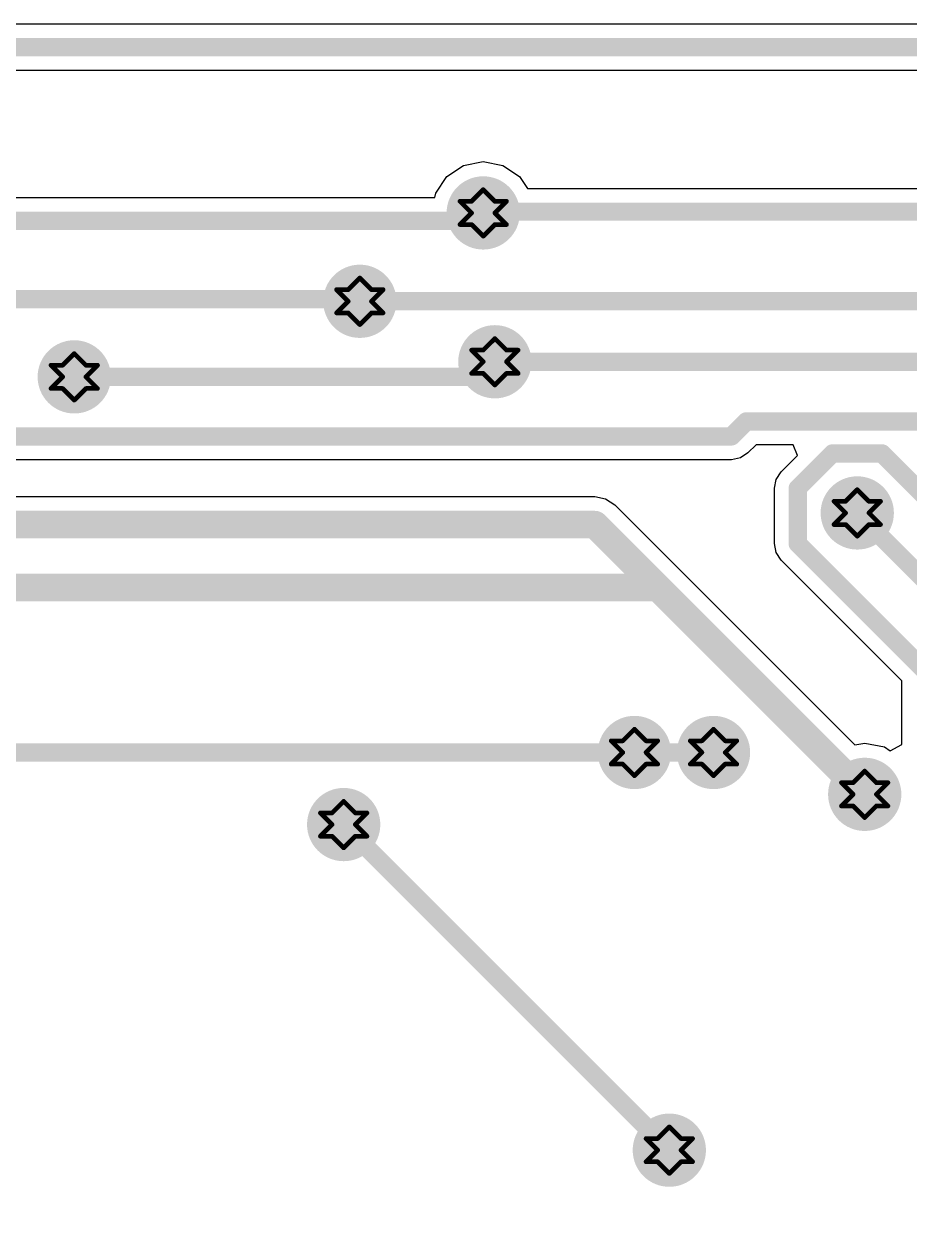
# Model space of a CAD drawing. Header units: millimetres. Extents: x -4.38 to -1.03, y 0 to 2.6.
# Drawn here: x -3.126 to -2.745, y 0.508 to 1.022 of the extents above; entities that cross this region are included whole.
import ezdxf

# ---------------------------------------------------------------- set-up
doc = ezdxf.new("R2010")
doc.units = ezdxf.units.MM
doc.header["$MEASUREMENT"] = 0
doc.layers.add('BottomLayer', color=5, linetype='Continuous')
doc.layers.add('DrillDrawing', color=1, linetype='Continuous')

msp = doc.modelspace()

# ---------------------------------------------------------------- hatches: boundary and pattern name
at = {"layer": 'BottomLayer'}
h = msp.add_hatch(color=5, dxfattribs=at)
edge = h.paths.add_edge_path()
edge.add_arc((-2.92833, 0.94057), 0.01575, 0, 360, ccw=False)
h = msp.add_hatch(color=5, dxfattribs=at)
edge = h.paths.add_edge_path()
edge.add_arc((-2.98138, 0.90257), 0.01575, 0, 360, ccw=False)
h = msp.add_hatch(color=5, dxfattribs=at)
edge = h.paths.add_edge_path()
edge.add_arc((-2.92333, 0.87657), 0.01575, 0, 360, ccw=False)
h = msp.add_hatch(color=5, dxfattribs=at)
edge = h.paths.add_edge_path()
edge.add_arc((-3.10415, 0.87008), 0.01575, 0, 360, ccw=False)
h = msp.add_hatch(color=5, dxfattribs=at)
edge = h.paths.add_edge_path()
edge.add_arc((-2.76753, 0.81157), 0.01575, 0, 360, ccw=False)
h = msp.add_hatch(color=5, dxfattribs=at)
edge = h.paths.add_edge_path()
edge.add_arc((-2.86333, 0.70857), 0.01575, 0, 360, ccw=False)
h = msp.add_hatch(color=5, dxfattribs=at)
edge = h.paths.add_edge_path()
edge.add_arc((-2.82933, 0.70857), 0.01575, 0, 360, ccw=False)
h = msp.add_hatch(color=5, dxfattribs=at)
edge = h.paths.add_edge_path()
edge.add_arc((-2.76433, 0.69057), 0.01575, 0, 360, ccw=False)
h = msp.add_hatch(color=5, dxfattribs=at)
edge = h.paths.add_edge_path()
edge.add_arc((-2.98833, 0.67757), 0.01575, 0, 360, ccw=False)
h = msp.add_hatch(color=5, dxfattribs=at)
edge = h.paths.add_edge_path()
edge.add_arc((-2.84833, 0.53757), 0.01575, 0, 360, ccw=False)

# ---------------------------------------------------------------- linework, layer by layer
for p, q in [((-3.79706, 1.02185), (-1.87409, 1.02185)), ((-1.87825, 1.00178), (-3.7929, 1.00178)), ((-2.93678, 0.96096), (-2.92833, 0.96264)), ((-2.92833, 0.96264), (-2.91988, 0.96096)), ((-2.94872, 0.94902), (-2.94394, 0.95618)), ((-2.94394, 0.95618), (-2.93678, 0.96096)), ((-2.91988, 0.96096), (-2.91271, 0.95618)), ((-2.91271, 0.95618), (-2.90935, 0.95114)), ((-2.90935, 0.95114), (-1.7803, 0.95114)), ((-3.20697, 0.94721), (-2.94908, 0.94721)), ((-2.94908, 0.94721), (-2.94872, 0.94902)), ((-2.81102, 0.8409), (-2.81453, 0.83739)), ((-2.79511, 0.8409), (-2.81102, 0.8409)), ((-2.7932, 0.83628), (-2.79511, 0.8409)), ((-2.82163, 0.83445), (-3.37852, 0.83445)), ((-2.81779, 0.83522), (-2.82163, 0.83445)), ((-2.81453, 0.83739), (-2.81779, 0.83522)), ((-2.80022, 0.82926), (-2.7932, 0.83628)), ((-2.80239, 0.82601), (-2.80022, 0.82926)), ((-2.80316, 0.82217), (-2.80239, 0.82601)), ((-3.53533, 0.81861), (-2.88033, 0.81861)), ((-2.88033, 0.81861), (-2.88033, 0.81861)), ((-2.88033, 0.81861), (-2.87572, 0.81769)), ((-2.87572, 0.81769), (-2.87181, 0.81508)), ((-2.80316, 0.79836), (-2.80316, 0.82217)), ((-2.87181, 0.81508), (-2.87181, 0.81508)), ((-2.87181, 0.81508), (-2.84477, 0.78804)), ((-2.80239, 0.79452), (-2.80316, 0.79836)), ((-2.80022, 0.79127), (-2.80239, 0.79452)), ((-2.84477, 0.78804), (-2.76854, 0.71181)), ((-2.74836, 0.73941), (-2.80022, 0.79127)), ((-2.74836, 0.71196), (-2.74836, 0.73941)), ((-2.76854, 0.71181), (-2.76433, 0.71264)), ((-2.76433, 0.71264), (-2.75588, 0.71096)), ((-2.75588, 0.71096), (-2.75336, 0.70928)), ((-2.75336, 0.70928), (-2.74836, 0.71196))]:
    msp.add_line(p, q, dxfattribs=at)
for points, const_width in [([(-1.87409, 1.01181), (-3.79706, 1.01181)], 0.00787), ([(-2.93172, 0.93717), (-3.22603, 0.93717)], 0.00787), ([(-2.92778, 0.94111), (-2.93172, 0.93717)], 0.00787), ([(-1.76187, 0.94111), (-2.92778, 0.94111)], 0.00787), ([(-2.98138, 0.90354), (-3.25966, 0.90354)], 0.00787), ([(-1.74873, 0.90257), (-2.98138, 0.90257)], 0.00787), ([(-2.92333, 0.87657), (-2.92981, 0.87008)], 0.00787), ([(-2.45311, 0.87657), (-2.92333, 0.87657)], 0.00787), ([(-2.92981, 0.87008), (-3.10415, 0.87008)], 0.00787), ([(-2.81518, 0.85094), (-2.82163, 0.84449)], 0.00787), ([(-2.40784, 0.85094), (-2.81518, 0.85094)], 0.00787), ([(-2.82163, 0.84449), (-3.37852, 0.84449)], 0.00787), ([(-2.77813, 0.83716), (-2.79312, 0.82217)], 0.00787), ([(-2.75693, 0.83716), (-2.77813, 0.83716)], 0.00787), ([(-2.73734, 0.81757), (-2.75693, 0.83716)], 0.00787), ([(-2.79312, 0.79836), (-2.79312, 0.82217)], 0.00787), ([(-2.88033, 0.80657), (-3.53533, 0.80657)], 0.01181), ([(-2.85233, 0.77857), (-2.88033, 0.80657)], 0.01181), ([(-2.38963, 0.43366), (-2.76753, 0.81157)], 0.00787), ([(-2.73833, 0.74357), (-2.79312, 0.79836)], 0.00787), ([(-2.85329, 0.77953), (-3.26556, 0.77953)], 0.01181), ([(-2.85233, 0.77857), (-2.85329, 0.77953)], 0.01181), ([(-2.76433, 0.69057), (-2.85233, 0.77857)], 0.01181), ([(-2.86333, 0.70857), (-3.35296, 0.70857)], 0.00787), ([(-2.82933, 0.70857), (-2.86333, 0.70857)], 0.00787), ([(-2.84833, 0.53757), (-2.98833, 0.67757)], 0.00787)]:
    msp.add_lwpolyline(points, dxfattribs=dict(at, const_width=const_width))
for points, const_width in [([(-2.92975, 0.93717, -1), (-2.93369, 0.93717, -1)], 0.00394), ([(-2.92975, 0.93717, -1), (-2.93369, 0.93717, -1)], 0.00394), ([(-2.92582, 0.94111, -1), (-2.92975, 0.94111, -1)], 0.00394), ([(-2.92582, 0.94111, -1), (-2.92975, 0.94111, -1)], 0.00394), ([(-2.97942, 0.90354, -1), (-2.98335, 0.90354, -1)], 0.00394), ([(-2.97942, 0.90257, -1), (-2.98335, 0.90257, -1)], 0.00394), ([(-2.92136, 0.87657, -1), (-2.92529, 0.87657, -1)], 0.00394), ([(-2.92136, 0.87657, -1), (-2.92529, 0.87657, -1)], 0.00394), ([(-3.10218, 0.87008, -1), (-3.10611, 0.87008, -1)], 0.00394), ([(-2.92785, 0.87008, -1), (-2.93178, 0.87008, -1)], 0.00394), ([(-2.92785, 0.87008, -1), (-2.93178, 0.87008, -1)], 0.00394), ([(-2.81321, 0.85094, -1), (-2.81715, 0.85094, -1)], 0.00394), ([(-2.81321, 0.85094, -1), (-2.81715, 0.85094, -1)], 0.00394), ([(-2.81966, 0.84449, -1), (-2.8236, 0.84449, -1)], 0.00394), ([(-2.81966, 0.84449, -1), (-2.8236, 0.84449, -1)], 0.00394), ([(-2.77616, 0.83716, -1), (-2.7801, 0.83716, -1)], 0.00394), ([(-2.77616, 0.83716, -1), (-2.7801, 0.83716, -1)], 0.00394), ([(-2.75496, 0.83716, -1), (-2.7589, 0.83716, -1)], 0.00394), ([(-2.75496, 0.83716, -1), (-2.7589, 0.83716, -1)], 0.00394), ([(-2.79115, 0.82217, -1), (-2.79509, 0.82217, -1)], 0.00394), ([(-2.79115, 0.82217, -1), (-2.79509, 0.82217, -1)], 0.00394), ([(-2.87737, 0.80657, -1), (-2.88328, 0.80657, -1)], 0.00591), ([(-2.87737, 0.80657, -1), (-2.88328, 0.80657, -1)], 0.00591), ([(-2.76556, 0.81157, -1), (-2.7695, 0.81157, -1)], 0.00394), ([(-2.79115, 0.79836, -1), (-2.79509, 0.79836, -1)], 0.00394), ([(-2.79115, 0.79836, -1), (-2.79509, 0.79836, -1)], 0.00394), ([(-2.85033, 0.77953, -1), (-2.85624, 0.77953, -1)], 0.00591), ([(-2.85033, 0.77953, -1), (-2.85624, 0.77953, -1)], 0.00591), ([(-2.84937, 0.77857, -1), (-2.85528, 0.77857, -1)], 0.00591), ([(-2.84937, 0.77857, -1), (-2.85528, 0.77857, -1)], 0.00591), ([(-2.84937, 0.77857, -1), (-2.85528, 0.77857, -1)], 0.00591), ([(-2.86136, 0.70857, -1), (-2.86529, 0.70857, -1)], 0.00394), ([(-2.86136, 0.70857, -1), (-2.86529, 0.70857, -1)], 0.00394), ([(-2.82736, 0.70857, -1), (-2.83129, 0.70857, -1)], 0.00394), ([(-2.76137, 0.69057, -1), (-2.76728, 0.69057, -1)], 0.00591), ([(-2.98636, 0.67757, -1), (-2.99029, 0.67757, -1)], 0.00394), ([(-2.84636, 0.53757, -1), (-2.85029, 0.53757, -1)], 0.00394)]:
    msp.add_lwpolyline(points, format="xyb", close=True, dxfattribs=dict(at, const_width=const_width))
at = {"layer": 'DrillDrawing', "const_width": 0.002}
for points in [[(-2.92833, 0.95057), (-2.93333, 0.94557)], [(-2.92333, 0.94557), (-2.92833, 0.95057)], [(-2.93333, 0.94557), (-2.93833, 0.94557)], [(-2.93333, 0.94057), (-2.93833, 0.94557)], [(-2.91833, 0.94557), (-2.92333, 0.94057)], [(-2.91833, 0.94557), (-2.92333, 0.94557)], [(-2.93333, 0.94057), (-2.93833, 0.93557)], [(-2.91833, 0.93557), (-2.92333, 0.94057)], [(-2.93333, 0.93557), (-2.93833, 0.93557)], [(-2.92833, 0.93057), (-2.93333, 0.93557)], [(-2.92333, 0.93557), (-2.92833, 0.93057)], [(-2.91833, 0.93557), (-2.92333, 0.93557)], [(-2.98138, 0.91257), (-2.98638, 0.90757)], [(-2.97638, 0.90757), (-2.98138, 0.91257)], [(-2.98638, 0.90757), (-2.99138, 0.90757)], [(-2.98638, 0.90257), (-2.99138, 0.90757)], [(-2.97138, 0.90757), (-2.97638, 0.90257)], [(-2.97138, 0.90757), (-2.97638, 0.90757)], [(-2.98638, 0.90257), (-2.99138, 0.89757)], [(-2.97138, 0.89757), (-2.97638, 0.90257)], [(-2.98638, 0.89757), (-2.99138, 0.89757)], [(-2.98138, 0.89257), (-2.98638, 0.89757)], [(-2.97638, 0.89757), (-2.98138, 0.89257)], [(-2.97138, 0.89757), (-2.97638, 0.89757)], [(-2.92333, 0.88657), (-2.92833, 0.88157)], [(-2.91833, 0.88157), (-2.92333, 0.88657)], [(-3.10415, 0.88008), (-3.10915, 0.87508)], [(-3.09915, 0.87508), (-3.10415, 0.88008)], [(-2.92833, 0.88157), (-2.93333, 0.88157)], [(-2.92833, 0.87657), (-2.93333, 0.88157)], [(-2.91333, 0.88157), (-2.91833, 0.87657)], [(-2.91333, 0.88157), (-2.91833, 0.88157)], [(-3.10915, 0.87508), (-3.11415, 0.87508)], [(-3.10915, 0.87008), (-3.11415, 0.87508)], [(-3.09415, 0.87508), (-3.09915, 0.87008)], [(-3.09415, 0.87508), (-3.09915, 0.87508)], [(-2.92833, 0.87657), (-2.93333, 0.87157)], [(-2.91333, 0.87157), (-2.91833, 0.87657)], [(-3.10915, 0.87008), (-3.11415, 0.86508)], [(-3.09415, 0.86508), (-3.09915, 0.87008)], [(-2.92833, 0.87157), (-2.93333, 0.87157)], [(-2.92333, 0.86657), (-2.92833, 0.87157)], [(-2.91833, 0.87157), (-2.92333, 0.86657)], [(-2.91333, 0.87157), (-2.91833, 0.87157)], [(-3.10915, 0.86508), (-3.11415, 0.86508)], [(-3.10415, 0.86008), (-3.10915, 0.86508)], [(-3.09915, 0.86508), (-3.10415, 0.86008)], [(-3.09415, 0.86508), (-3.09915, 0.86508)], [(-2.76753, 0.82157), (-2.77253, 0.81657)], [(-2.76253, 0.81657), (-2.76753, 0.82157)], [(-2.77253, 0.81657), (-2.77753, 0.81657)], [(-2.77253, 0.81157), (-2.77753, 0.81657)], [(-2.75753, 0.81657), (-2.76253, 0.81157)], [(-2.75753, 0.81657), (-2.76253, 0.81657)], [(-2.77253, 0.81157), (-2.77753, 0.80657)], [(-2.75753, 0.80657), (-2.76253, 0.81157)], [(-2.77253, 0.80657), (-2.77753, 0.80657)], [(-2.76753, 0.80157), (-2.77253, 0.80657)], [(-2.76253, 0.80657), (-2.76753, 0.80157)], [(-2.75753, 0.80657), (-2.76253, 0.80657)], [(-2.86333, 0.71857), (-2.86833, 0.71357)], [(-2.85833, 0.71357), (-2.86333, 0.71857)], [(-2.82933, 0.71857), (-2.83433, 0.71357)], [(-2.82433, 0.71357), (-2.82933, 0.71857)], [(-2.86833, 0.71357), (-2.87333, 0.71357)], [(-2.86833, 0.70857), (-2.87333, 0.71357)], [(-2.85333, 0.71357), (-2.85833, 0.70857)], [(-2.85333, 0.71357), (-2.85833, 0.71357)], [(-2.83433, 0.71357), (-2.83933, 0.71357)], [(-2.83433, 0.70857), (-2.83933, 0.71357)], [(-2.81933, 0.71357), (-2.82433, 0.70857)], [(-2.81933, 0.71357), (-2.82433, 0.71357)], [(-2.86833, 0.70857), (-2.87333, 0.70357)], [(-2.85333, 0.70357), (-2.85833, 0.70857)], [(-2.83433, 0.70857), (-2.83933, 0.70357)], [(-2.81933, 0.70357), (-2.82433, 0.70857)], [(-2.86833, 0.70357), (-2.87333, 0.70357)], [(-2.86333, 0.69857), (-2.86833, 0.70357)], [(-2.85833, 0.70357), (-2.86333, 0.69857)], [(-2.85333, 0.70357), (-2.85833, 0.70357)], [(-2.83433, 0.70357), (-2.83933, 0.70357)], [(-2.82933, 0.69857), (-2.83433, 0.70357)], [(-2.82433, 0.70357), (-2.82933, 0.69857)], [(-2.81933, 0.70357), (-2.82433, 0.70357)], [(-2.76433, 0.70057), (-2.76933, 0.69557)], [(-2.75933, 0.69557), (-2.76433, 0.70057)], [(-2.76933, 0.69557), (-2.77433, 0.69557)], [(-2.76933, 0.69057), (-2.77433, 0.69557)], [(-2.75433, 0.69557), (-2.75933, 0.69057)], [(-2.75433, 0.69557), (-2.75933, 0.69557)], [(-2.76933, 0.69057), (-2.77433, 0.68557)], [(-2.75433, 0.68557), (-2.75933, 0.69057)], [(-2.99333, 0.68257), (-2.99833, 0.68257)], [(-2.99333, 0.67757), (-2.99833, 0.68257)], [(-2.98833, 0.68757), (-2.99333, 0.68257)], [(-2.98333, 0.68257), (-2.98833, 0.68757)], [(-2.97833, 0.68257), (-2.98333, 0.67757)], [(-2.97833, 0.68257), (-2.98333, 0.68257)], [(-2.76933, 0.68557), (-2.77433, 0.68557)], [(-2.76433, 0.68057), (-2.76933, 0.68557)], [(-2.75933, 0.68557), (-2.76433, 0.68057)], [(-2.75433, 0.68557), (-2.75933, 0.68557)], [(-2.99333, 0.67757), (-2.99833, 0.67257)], [(-2.97833, 0.67257), (-2.98333, 0.67757)], [(-2.99333, 0.67257), (-2.99833, 0.67257)], [(-2.98833, 0.66757), (-2.99333, 0.67257)], [(-2.98333, 0.67257), (-2.98833, 0.66757)], [(-2.97833, 0.67257), (-2.98333, 0.67257)], [(-2.84833, 0.54757), (-2.85333, 0.54257)], [(-2.84333, 0.54257), (-2.84833, 0.54757)], [(-2.85333, 0.54257), (-2.85833, 0.54257)], [(-2.85333, 0.53757), (-2.85833, 0.54257)], [(-2.83833, 0.54257), (-2.84333, 0.53757)], [(-2.83833, 0.54257), (-2.84333, 0.54257)], [(-2.85333, 0.53757), (-2.85833, 0.53257)], [(-2.83833, 0.53257), (-2.84333, 0.53757)], [(-2.85333, 0.53257), (-2.85833, 0.53257)], [(-2.84833, 0.52757), (-2.85333, 0.53257)], [(-2.84333, 0.53257), (-2.84833, 0.52757)], [(-2.83833, 0.53257), (-2.84333, 0.53257)]]:
    msp.add_lwpolyline(points, dxfattribs=at)
at = {"layer": 'DrillDrawing', "const_width": 0.001}
for points in [[(-2.92783, 0.95057, -1), (-2.92883, 0.95057, -1)], [(-2.92783, 0.95057, -1), (-2.92883, 0.95057, -1)], [(-2.93783, 0.94557, -1), (-2.93883, 0.94557, -1)], [(-2.93783, 0.94557, -1), (-2.93883, 0.94557, -1)], [(-2.93283, 0.94557, -1), (-2.93383, 0.94557, -1)], [(-2.93283, 0.94557, -1), (-2.93383, 0.94557, -1)], [(-2.92283, 0.94557, -1), (-2.92383, 0.94557, -1)], [(-2.92283, 0.94557, -1), (-2.92383, 0.94557, -1)], [(-2.91783, 0.94557, -1), (-2.91883, 0.94557, -1)], [(-2.91783, 0.94557, -1), (-2.91883, 0.94557, -1)], [(-2.93283, 0.94057, -1), (-2.93383, 0.94057, -1)], [(-2.93283, 0.94057, -1), (-2.93383, 0.94057, -1)], [(-2.92283, 0.94057, -1), (-2.92383, 0.94057, -1)], [(-2.92283, 0.94057, -1), (-2.92383, 0.94057, -1)], [(-2.93783, 0.93557, -1), (-2.93883, 0.93557, -1)], [(-2.93783, 0.93557, -1), (-2.93883, 0.93557, -1)], [(-2.93283, 0.93557, -1), (-2.93383, 0.93557, -1)], [(-2.93283, 0.93557, -1), (-2.93383, 0.93557, -1)], [(-2.92283, 0.93557, -1), (-2.92383, 0.93557, -1)], [(-2.92283, 0.93557, -1), (-2.92383, 0.93557, -1)], [(-2.91783, 0.93557, -1), (-2.91883, 0.93557, -1)], [(-2.91783, 0.93557, -1), (-2.91883, 0.93557, -1)], [(-2.92783, 0.93057, -1), (-2.92883, 0.93057, -1)], [(-2.92783, 0.93057, -1), (-2.92883, 0.93057, -1)], [(-2.98088, 0.91257, -1), (-2.98188, 0.91257, -1)], [(-2.98088, 0.91257, -1), (-2.98188, 0.91257, -1)], [(-2.99088, 0.90757, -1), (-2.99188, 0.90757, -1)], [(-2.99088, 0.90757, -1), (-2.99188, 0.90757, -1)], [(-2.98588, 0.90757, -1), (-2.98688, 0.90757, -1)], [(-2.98588, 0.90757, -1), (-2.98688, 0.90757, -1)], [(-2.97588, 0.90757, -1), (-2.97688, 0.90757, -1)], [(-2.97588, 0.90757, -1), (-2.97688, 0.90757, -1)], [(-2.97088, 0.90757, -1), (-2.97188, 0.90757, -1)], [(-2.97088, 0.90757, -1), (-2.97188, 0.90757, -1)], [(-2.98588, 0.90257, -1), (-2.98688, 0.90257, -1)], [(-2.98588, 0.90257, -1), (-2.98688, 0.90257, -1)], [(-2.97588, 0.90257, -1), (-2.97688, 0.90257, -1)], [(-2.97588, 0.90257, -1), (-2.97688, 0.90257, -1)], [(-2.99088, 0.89757, -1), (-2.99188, 0.89757, -1)], [(-2.99088, 0.89757, -1), (-2.99188, 0.89757, -1)], [(-2.98588, 0.89757, -1), (-2.98688, 0.89757, -1)], [(-2.98588, 0.89757, -1), (-2.98688, 0.89757, -1)], [(-2.97588, 0.89757, -1), (-2.97688, 0.89757, -1)], [(-2.97588, 0.89757, -1), (-2.97688, 0.89757, -1)], [(-2.97088, 0.89757, -1), (-2.97188, 0.89757, -1)], [(-2.97088, 0.89757, -1), (-2.97188, 0.89757, -1)], [(-2.98088, 0.89257, -1), (-2.98188, 0.89257, -1)], [(-2.98088, 0.89257, -1), (-2.98188, 0.89257, -1)], [(-2.92283, 0.88657, -1), (-2.92383, 0.88657, -1)], [(-2.92283, 0.88657, -1), (-2.92383, 0.88657, -1)], [(-3.10365, 0.88008, -1), (-3.10465, 0.88008, -1)], [(-3.10365, 0.88008, -1), (-3.10465, 0.88008, -1)], [(-2.93283, 0.88157, -1), (-2.93383, 0.88157, -1)], [(-2.93283, 0.88157, -1), (-2.93383, 0.88157, -1)], [(-2.92783, 0.88157, -1), (-2.92883, 0.88157, -1)], [(-2.92783, 0.88157, -1), (-2.92883, 0.88157, -1)], [(-2.91783, 0.88157, -1), (-2.91883, 0.88157, -1)], [(-2.91783, 0.88157, -1), (-2.91883, 0.88157, -1)], [(-2.91283, 0.88157, -1), (-2.91383, 0.88157, -1)], [(-2.91283, 0.88157, -1), (-2.91383, 0.88157, -1)], [(-3.11365, 0.87508, -1), (-3.11465, 0.87508, -1)], [(-3.11365, 0.87508, -1), (-3.11465, 0.87508, -1)], [(-3.10865, 0.87508, -1), (-3.10965, 0.87508, -1)], [(-3.10865, 0.87508, -1), (-3.10965, 0.87508, -1)], [(-3.09865, 0.87508, -1), (-3.09965, 0.87508, -1)], [(-3.09865, 0.87508, -1), (-3.09965, 0.87508, -1)], [(-3.09365, 0.87508, -1), (-3.09465, 0.87508, -1)], [(-3.09365, 0.87508, -1), (-3.09465, 0.87508, -1)], [(-2.92783, 0.87657, -1), (-2.92883, 0.87657, -1)], [(-2.92783, 0.87657, -1), (-2.92883, 0.87657, -1)], [(-2.91783, 0.87657, -1), (-2.91883, 0.87657, -1)], [(-2.91783, 0.87657, -1), (-2.91883, 0.87657, -1)], [(-3.10865, 0.87008, -1), (-3.10965, 0.87008, -1)], [(-3.10865, 0.87008, -1), (-3.10965, 0.87008, -1)], [(-3.09865, 0.87008, -1), (-3.09965, 0.87008, -1)], [(-3.09865, 0.87008, -1), (-3.09965, 0.87008, -1)], [(-2.93283, 0.87157, -1), (-2.93383, 0.87157, -1)], [(-2.93283, 0.87157, -1), (-2.93383, 0.87157, -1)], [(-2.92783, 0.87157, -1), (-2.92883, 0.87157, -1)], [(-2.92783, 0.87157, -1), (-2.92883, 0.87157, -1)], [(-2.91783, 0.87157, -1), (-2.91883, 0.87157, -1)], [(-2.91783, 0.87157, -1), (-2.91883, 0.87157, -1)], [(-2.91283, 0.87157, -1), (-2.91383, 0.87157, -1)], [(-2.91283, 0.87157, -1), (-2.91383, 0.87157, -1)], [(-3.11365, 0.86508, -1), (-3.11465, 0.86508, -1)], [(-3.11365, 0.86508, -1), (-3.11465, 0.86508, -1)], [(-3.10865, 0.86508, -1), (-3.10965, 0.86508, -1)], [(-3.10865, 0.86508, -1), (-3.10965, 0.86508, -1)], [(-3.09865, 0.86508, -1), (-3.09965, 0.86508, -1)], [(-3.09865, 0.86508, -1), (-3.09965, 0.86508, -1)], [(-3.09365, 0.86508, -1), (-3.09465, 0.86508, -1)], [(-3.09365, 0.86508, -1), (-3.09465, 0.86508, -1)], [(-2.92283, 0.86657, -1), (-2.92383, 0.86657, -1)], [(-2.92283, 0.86657, -1), (-2.92383, 0.86657, -1)], [(-3.10365, 0.86008, -1), (-3.10465, 0.86008, -1)], [(-3.10365, 0.86008, -1), (-3.10465, 0.86008, -1)], [(-2.76703, 0.82157, -1), (-2.76803, 0.82157, -1)], [(-2.76703, 0.82157, -1), (-2.76803, 0.82157, -1)], [(-2.77703, 0.81657, -1), (-2.77803, 0.81657, -1)], [(-2.77703, 0.81657, -1), (-2.77803, 0.81657, -1)], [(-2.77203, 0.81657, -1), (-2.77303, 0.81657, -1)], [(-2.77203, 0.81657, -1), (-2.77303, 0.81657, -1)], [(-2.76203, 0.81657, -1), (-2.76303, 0.81657, -1)], [(-2.76203, 0.81657, -1), (-2.76303, 0.81657, -1)], [(-2.75703, 0.81657, -1), (-2.75803, 0.81657, -1)], [(-2.75703, 0.81657, -1), (-2.75803, 0.81657, -1)], [(-2.77203, 0.81157, -1), (-2.77303, 0.81157, -1)], [(-2.77203, 0.81157, -1), (-2.77303, 0.81157, -1)], [(-2.76203, 0.81157, -1), (-2.76303, 0.81157, -1)], [(-2.76203, 0.81157, -1), (-2.76303, 0.81157, -1)], [(-2.77703, 0.80657, -1), (-2.77803, 0.80657, -1)], [(-2.77703, 0.80657, -1), (-2.77803, 0.80657, -1)], [(-2.77203, 0.80657, -1), (-2.77303, 0.80657, -1)], [(-2.77203, 0.80657, -1), (-2.77303, 0.80657, -1)], [(-2.76203, 0.80657, -1), (-2.76303, 0.80657, -1)], [(-2.76203, 0.80657, -1), (-2.76303, 0.80657, -1)], [(-2.75703, 0.80657, -1), (-2.75803, 0.80657, -1)], [(-2.75703, 0.80657, -1), (-2.75803, 0.80657, -1)], [(-2.76703, 0.80157, -1), (-2.76803, 0.80157, -1)], [(-2.76703, 0.80157, -1), (-2.76803, 0.80157, -1)], [(-2.86283, 0.71857, -1), (-2.86383, 0.71857, -1)], [(-2.86283, 0.71857, -1), (-2.86383, 0.71857, -1)], [(-2.82883, 0.71857, -1), (-2.82983, 0.71857, -1)], [(-2.82883, 0.71857, -1), (-2.82983, 0.71857, -1)], [(-2.87283, 0.71357, -1), (-2.87383, 0.71357, -1)], [(-2.87283, 0.71357, -1), (-2.87383, 0.71357, -1)], [(-2.86783, 0.71357, -1), (-2.86883, 0.71357, -1)], [(-2.86783, 0.71357, -1), (-2.86883, 0.71357, -1)], [(-2.85783, 0.71357, -1), (-2.85883, 0.71357, -1)], [(-2.85783, 0.71357, -1), (-2.85883, 0.71357, -1)], [(-2.85283, 0.71357, -1), (-2.85383, 0.71357, -1)], [(-2.85283, 0.71357, -1), (-2.85383, 0.71357, -1)], [(-2.83883, 0.71357, -1), (-2.83983, 0.71357, -1)], [(-2.83883, 0.71357, -1), (-2.83983, 0.71357, -1)], [(-2.83383, 0.71357, -1), (-2.83483, 0.71357, -1)], [(-2.83383, 0.71357, -1), (-2.83483, 0.71357, -1)], [(-2.82383, 0.71357, -1), (-2.82483, 0.71357, -1)], [(-2.82383, 0.71357, -1), (-2.82483, 0.71357, -1)], [(-2.81883, 0.71357, -1), (-2.81983, 0.71357, -1)], [(-2.81883, 0.71357, -1), (-2.81983, 0.71357, -1)], [(-2.86783, 0.70857, -1), (-2.86883, 0.70857, -1)], [(-2.86783, 0.70857, -1), (-2.86883, 0.70857, -1)], [(-2.85783, 0.70857, -1), (-2.85883, 0.70857, -1)], [(-2.85783, 0.70857, -1), (-2.85883, 0.70857, -1)], [(-2.83383, 0.70857, -1), (-2.83483, 0.70857, -1)], [(-2.83383, 0.70857, -1), (-2.83483, 0.70857, -1)], [(-2.82383, 0.70857, -1), (-2.82483, 0.70857, -1)], [(-2.82383, 0.70857, -1), (-2.82483, 0.70857, -1)], [(-2.87283, 0.70357, -1), (-2.87383, 0.70357, -1)], [(-2.87283, 0.70357, -1), (-2.87383, 0.70357, -1)], [(-2.86783, 0.70357, -1), (-2.86883, 0.70357, -1)], [(-2.86783, 0.70357, -1), (-2.86883, 0.70357, -1)], [(-2.85783, 0.70357, -1), (-2.85883, 0.70357, -1)], [(-2.85783, 0.70357, -1), (-2.85883, 0.70357, -1)], [(-2.85283, 0.70357, -1), (-2.85383, 0.70357, -1)], [(-2.85283, 0.70357, -1), (-2.85383, 0.70357, -1)], [(-2.83883, 0.70357, -1), (-2.83983, 0.70357, -1)], [(-2.83883, 0.70357, -1), (-2.83983, 0.70357, -1)], [(-2.83383, 0.70357, -1), (-2.83483, 0.70357, -1)], [(-2.83383, 0.70357, -1), (-2.83483, 0.70357, -1)], [(-2.82383, 0.70357, -1), (-2.82483, 0.70357, -1)], [(-2.82383, 0.70357, -1), (-2.82483, 0.70357, -1)], [(-2.81883, 0.70357, -1), (-2.81983, 0.70357, -1)], [(-2.81883, 0.70357, -1), (-2.81983, 0.70357, -1)], [(-2.86283, 0.69857, -1), (-2.86383, 0.69857, -1)], [(-2.86283, 0.69857, -1), (-2.86383, 0.69857, -1)], [(-2.82883, 0.69857, -1), (-2.82983, 0.69857, -1)], [(-2.82883, 0.69857, -1), (-2.82983, 0.69857, -1)], [(-2.76383, 0.70057, -1), (-2.76483, 0.70057, -1)], [(-2.76383, 0.70057, -1), (-2.76483, 0.70057, -1)], [(-2.77383, 0.69557, -1), (-2.77483, 0.69557, -1)], [(-2.77383, 0.69557, -1), (-2.77483, 0.69557, -1)], [(-2.76883, 0.69557, -1), (-2.76983, 0.69557, -1)], [(-2.76883, 0.69557, -1), (-2.76983, 0.69557, -1)], [(-2.75883, 0.69557, -1), (-2.75983, 0.69557, -1)], [(-2.75883, 0.69557, -1), (-2.75983, 0.69557, -1)], [(-2.75383, 0.69557, -1), (-2.75483, 0.69557, -1)], [(-2.75383, 0.69557, -1), (-2.75483, 0.69557, -1)], [(-2.76883, 0.69057, -1), (-2.76983, 0.69057, -1)], [(-2.76883, 0.69057, -1), (-2.76983, 0.69057, -1)], [(-2.75883, 0.69057, -1), (-2.75983, 0.69057, -1)], [(-2.75883, 0.69057, -1), (-2.75983, 0.69057, -1)], [(-2.99783, 0.68257, -1), (-2.99883, 0.68257, -1)], [(-2.99783, 0.68257, -1), (-2.99883, 0.68257, -1)], [(-2.99283, 0.68257, -1), (-2.99383, 0.68257, -1)], [(-2.99283, 0.68257, -1), (-2.99383, 0.68257, -1)], [(-2.98783, 0.68757, -1), (-2.98883, 0.68757, -1)], [(-2.98783, 0.68757, -1), (-2.98883, 0.68757, -1)], [(-2.98283, 0.68257, -1), (-2.98383, 0.68257, -1)], [(-2.98283, 0.68257, -1), (-2.98383, 0.68257, -1)], [(-2.97783, 0.68257, -1), (-2.97883, 0.68257, -1)], [(-2.97783, 0.68257, -1), (-2.97883, 0.68257, -1)], [(-2.77383, 0.68557, -1), (-2.77483, 0.68557, -1)], [(-2.77383, 0.68557, -1), (-2.77483, 0.68557, -1)], [(-2.76883, 0.68557, -1), (-2.76983, 0.68557, -1)], [(-2.76883, 0.68557, -1), (-2.76983, 0.68557, -1)], [(-2.75883, 0.68557, -1), (-2.75983, 0.68557, -1)], [(-2.75883, 0.68557, -1), (-2.75983, 0.68557, -1)], [(-2.75383, 0.68557, -1), (-2.75483, 0.68557, -1)], [(-2.75383, 0.68557, -1), (-2.75483, 0.68557, -1)], [(-2.99283, 0.67757, -1), (-2.99383, 0.67757, -1)], [(-2.99283, 0.67757, -1), (-2.99383, 0.67757, -1)], [(-2.98283, 0.67757, -1), (-2.98383, 0.67757, -1)], [(-2.98283, 0.67757, -1), (-2.98383, 0.67757, -1)], [(-2.76383, 0.68057, -1), (-2.76483, 0.68057, -1)], [(-2.76383, 0.68057, -1), (-2.76483, 0.68057, -1)], [(-2.99783, 0.67257, -1), (-2.99883, 0.67257, -1)], [(-2.99783, 0.67257, -1), (-2.99883, 0.67257, -1)], [(-2.99283, 0.67257, -1), (-2.99383, 0.67257, -1)], [(-2.99283, 0.67257, -1), (-2.99383, 0.67257, -1)], [(-2.98283, 0.67257, -1), (-2.98383, 0.67257, -1)], [(-2.98283, 0.67257, -1), (-2.98383, 0.67257, -1)], [(-2.97783, 0.67257, -1), (-2.97883, 0.67257, -1)], [(-2.97783, 0.67257, -1), (-2.97883, 0.67257, -1)], [(-2.98783, 0.66757, -1), (-2.98883, 0.66757, -1)], [(-2.98783, 0.66757, -1), (-2.98883, 0.66757, -1)], [(-2.84783, 0.54757, -1), (-2.84883, 0.54757, -1)], [(-2.84783, 0.54757, -1), (-2.84883, 0.54757, -1)], [(-2.85783, 0.54257, -1), (-2.85883, 0.54257, -1)], [(-2.85783, 0.54257, -1), (-2.85883, 0.54257, -1)], [(-2.85283, 0.54257, -1), (-2.85383, 0.54257, -1)], [(-2.85283, 0.54257, -1), (-2.85383, 0.54257, -1)], [(-2.84283, 0.54257, -1), (-2.84383, 0.54257, -1)], [(-2.84283, 0.54257, -1), (-2.84383, 0.54257, -1)], [(-2.83783, 0.54257, -1), (-2.83883, 0.54257, -1)], [(-2.83783, 0.54257, -1), (-2.83883, 0.54257, -1)], [(-2.85283, 0.53757, -1), (-2.85383, 0.53757, -1)], [(-2.85283, 0.53757, -1), (-2.85383, 0.53757, -1)], [(-2.84283, 0.53757, -1), (-2.84383, 0.53757, -1)], [(-2.84283, 0.53757, -1), (-2.84383, 0.53757, -1)], [(-2.85783, 0.53257, -1), (-2.85883, 0.53257, -1)], [(-2.85783, 0.53257, -1), (-2.85883, 0.53257, -1)], [(-2.85283, 0.53257, -1), (-2.85383, 0.53257, -1)], [(-2.85283, 0.53257, -1), (-2.85383, 0.53257, -1)], [(-2.84283, 0.53257, -1), (-2.84383, 0.53257, -1)], [(-2.84283, 0.53257, -1), (-2.84383, 0.53257, -1)], [(-2.83783, 0.53257, -1), (-2.83883, 0.53257, -1)], [(-2.83783, 0.53257, -1), (-2.83883, 0.53257, -1)], [(-2.84783, 0.52757, -1), (-2.84883, 0.52757, -1)], [(-2.84783, 0.52757, -1), (-2.84883, 0.52757, -1)]]:
    msp.add_lwpolyline(points, format="xyb", close=True, dxfattribs=at)

doc.saveas('drawing.dxf')
